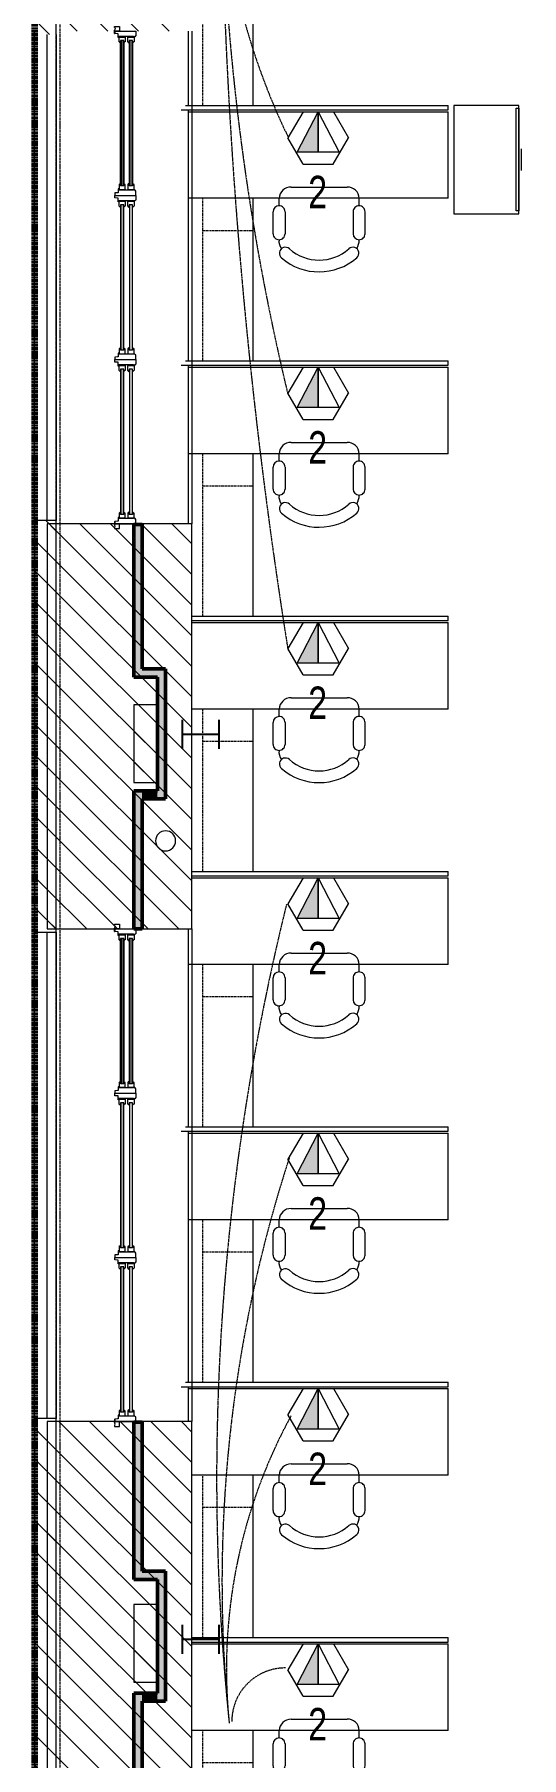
# Model space of a CAD drawing. Header units: inches. Extents: x -897 to 1409, y -1054 to 924.
# Drawn here: x -896.9 to -762.1, y -9 to 468.4 of the extents above; entities that cross this region are included whole.
import ezdxf

# ---------------------------------------------------------------- set-up
doc = ezdxf.new("R2010")
doc.units = ezdxf.units.IN
doc.header["$MEASUREMENT"] = 0
for name, pattern in [('Dash', [0.25, 0.125, -0.125]), ('Dash_2_', [0.25, 0.125, -0.125]), ('Double Dash 3_8_', [1, 0.375, -0.125, 0.125, -0.125, 0.125, -0.125]), ('Double Dash 3_8__2_', [1, 0.375, -0.125, 0.125, -0.125, 0.125, -0.125]), ('Hidden 1_8_', [0.1875, 0.125, -0.0625]), ('Overhead', [0.15625, 0.09375, -0.0625])]:
    doc.linetypes.add(name, pattern=pattern)
for name, color, linetype, lineweight in [('A-ANNO-NOTE', 131, 'Continuous', 9), ('A-DETL', 90, 'Continuous', 13), ('A-DETL-GENF', 92, 'Continuous', 13), ('A-DETL-HDLN', 90, 'Hidden 1_8_', 9), ('A-GENM', 13, 'Continuous', 9), ('A-GENM-HDLN', 13, 'Dash_2_', 9), ('A-WALL', 113, 'Continuous', 13), ('A-WALL-PATT', 111, 'Continuous', 13), ('C-PROP-LINE', 91, 'Double Dash 3_8_', 20), ('I-FURN', 30, 'Continuous', 9), ('I-WALL', 2, 'Continuous', 13), ('S-COLS-SYMB', 171, 'Continuous', 20)]:
    doc.layers.add(name, color=color, linetype=linetype, lineweight=lineweight)
doc.styles.add('Arial', font='arial.ttf', dxfattribs={"width": 0.75, "height": 9})
pattern_1 = [(135, (0, 0), (-4.24264, -4.24264), [])]

# ---------------------------------------------------------------- blocks, each defined once
blk = doc.blocks.new('W-Wide Flange-Column - W10X49-819827-7TH FLOOR TELECOM PLAN')
at = {"layer": 'S-COLS-SYMB', "color": 63, "lineweight": 25}
for p, q in [((-4.01, 5.05), (4.01, 5.05)), ((0, 5.05), (0, -5.05)), ((-4.01, -5.05), (4.01, -5.05))]:
    blk.add_line(p, q, dxfattribs=at)
blk = doc.blocks.new('5649_structural model_2019_rvt-1-7TH FLOOR TELECOM PLAN')
at = {"color": 123, "lineweight": 13, "rotation": 89.9999999999999}
for p in [(-850.85, 274.51), (-850.85, 23.76)]:
    blk.add_blockref('W-Wide Flange-Column - W10X49-819827-7TH FLOOR TELECOM PLAN', p, dxfattribs=at)
blk = doc.blocks.new('Window_Double-Hung-3-Wide-Sterling_Kolbe - 11Ft 4 1_2In W x 6Ft 8 7_16In  H _UDH4036-3_-4393387-7TH FLOOR TELECOM PLAN')
at = {"layer": 'A-DETL-GENF', "lineweight": 9}
h = blk.add_hatch(color=256, dxfattribs=at)
h.paths.add_polyline_path([(6.74, -4.71), (6.74, -4.59), (-33.26, -4.59), (-33.26, -4.71), (-9.52, -4.71)], flags=0)
h.paths.add_polyline_path([(6.74, -5.46), (6.74, -5.34), (-33.26, -5.34), (-33.26, -5.46), (-9.52, -5.46)], flags=0)
h.paths.add_polyline_path([(6.74, -7.16), (6.74, -7.04), (-33.26, -7.04), (-33.26, -7.16), (-9.52, -7.16)], flags=0)
h.paths.add_polyline_path([(6.74, -7.79), (-33.26, -7.79), (-33.26, -7.91), (6.74, -7.91)], flags=0)
h = blk.add_hatch(color=256, dxfattribs=at)
h.paths.add_polyline_path([(52.24, -4.71), (52.24, -4.59), (12.24, -4.59), (12.24, -4.71), (24.65, -4.71)], flags=0)
h.paths.add_polyline_path([(52.24, -5.34), (12.24, -5.34), (12.24, -5.46), (52.24, -5.46)], flags=0)
h.paths.add_polyline_path([(52.24, -7.16), (52.24, -7.04), (12.24, -7.04), (12.24, -7.16), (24.65, -7.16)], flags=0)
h.paths.add_polyline_path([(52.24, -7.79), (12.24, -7.79), (12.24, -7.91), (52.24, -7.91)], flags=0)
h = blk.add_hatch(color=256, dxfattribs=at)
h.paths.add_polyline_path([(97.74, -7.16), (97.74, -7.04), (57.74, -7.04), (57.74, -7.16), (58.81, -7.16)], flags=0)
h.paths.add_polyline_path([(97.74, -4.71), (97.74, -4.59), (57.74, -4.59), (57.74, -4.71), (58.81, -4.71)], flags=0)
h.paths.add_polyline_path([(97.74, -5.46), (97.74, -5.34), (57.74, -5.34), (57.74, -5.46), (58.81, -5.46)], flags=0)
h.paths.add_polyline_path([(97.74, -7.79), (57.74, -7.79), (57.74, -7.91), (97.74, -7.91)], flags=0)
at = {"layer": 'A-DETL-GENF', "color": 53, "lineweight": 9}
for p, q in [((-36.01, -9.53), (-36.01, -3.66)), ((-36.01, -3.66), (-34.71, -3.66)), ((-34.71, -3.66), (-34.71, -3.78)), ((-34.71, -3.78), (-34.46, -3.94)), ((-34.46, -4.3), (-34.53, -4.3)), ((-34.53, -4.3), (-34.53, -8.46)), ((-34.46, -3.94), (-34.46, -4.3)), ((-34.37, -5.9), (-34.37, -4.18)), ((-34.37, -4.18), (-33.01, -4.18)), ((-33.38, -4.59), (-33.38, -5.52)), ((-32.76, -4.59), (-33.38, -4.59)), ((-33.26, -4.71), (-33.26, -4.59)), ((-33.26, -4.59), (6.74, -4.59)), ((6.74, -4.59), (-33.26, -4.59)), ((-33.26, -4.59), (-33.26, -4.71)), ((6.74, -4.71), (-33.26, -4.71)), ((-33.26, -4.71), (6.74, -4.71)), ((-33.01, -4.18), (-33.01, -4.27)), ((-33.01, -4.27), (-32.76, -4.52)), ((-32.76, -4.52), (-32.76, -4.59)), ((6.49, -4.27), (6.24, -4.52)), ((6.24, -4.52), (6.24, -4.59)), ((6.24, -4.59), (6.87, -4.59)), ((7.85, -4.18), (6.49, -4.18)), ((6.49, -4.18), (6.49, -4.27)), ((6.74, -4.59), (6.74, -4.71)), ((6.74, -4.71), (6.74, -4.59)), ((6.87, -4.59), (6.87, -5.52)), ((7.85, -5.9), (7.85, -4.18)), ((8.19, -3.78), (7.94, -3.94)), ((7.94, -3.94), (7.94, -4.3)), ((7.94, -4.3), (8.01, -4.3)), ((8.01, -4.3), (8.01, -8.46)), ((9.49, -3.66), (8.19, -3.66)), ((8.19, -3.66), (8.19, -3.78)), ((9.49, -9.53), (9.49, -3.66)), ((9.49, -9.53), (9.49, -3.66)), ((9.49, -3.66), (10.79, -3.66)), ((10.79, -3.66), (10.79, -3.78)), ((10.79, -3.78), (11.04, -3.94)), ((11.04, -4.3), (10.97, -4.3)), ((10.97, -4.3), (10.97, -8.46)), ((11.04, -3.94), (11.04, -4.3)), ((11.13, -5.9), (11.13, -4.18)), ((11.13, -4.18), (12.49, -4.18)), ((12.12, -4.59), (12.12, -5.52)), ((12.74, -4.59), (12.12, -4.59)), ((12.24, -4.59), (12.24, -4.71)), ((52.24, -4.59), (12.24, -4.59)), ((52.24, -4.59), (12.24, -4.59)), ((12.24, -4.59), (12.24, -4.71)), ((12.24, -4.71), (52.24, -4.71)), ((12.24, -4.71), (52.24, -4.71)), ((12.49, -4.18), (12.49, -4.27)), ((12.49, -4.27), (12.74, -4.52)), ((12.74, -4.52), (12.74, -4.59)), ((51.99, -4.27), (51.74, -4.52)), ((51.74, -4.52), (51.74, -4.59)), ((51.74, -4.59), (52.37, -4.59)), ((53.35, -4.18), (51.99, -4.18)), ((51.99, -4.18), (51.99, -4.27)), ((52.24, -4.71), (52.24, -4.59)), ((52.24, -4.71), (52.24, -4.59)), ((52.37, -4.59), (52.37, -5.52)), ((53.35, -5.9), (53.35, -4.18)), ((53.69, -3.78), (53.44, -3.94)), ((53.44, -3.94), (53.44, -4.3)), ((53.44, -4.3), (53.51, -4.3)), ((53.51, -4.3), (53.51, -8.46)), ((54.99, -3.66), (53.69, -3.66)), ((53.69, -3.66), (53.69, -3.78)), ((54.99, -9.53), (54.99, -3.66)), ((54.99, -3.66), (56.29, -3.66)), ((54.99, -9.53), (54.99, -3.66)), ((56.29, -3.66), (56.29, -3.78)), ((56.29, -3.78), (56.54, -3.94)), ((56.54, -4.3), (56.47, -4.3)), ((56.47, -4.3), (56.47, -8.46)), ((56.54, -3.94), (56.54, -4.3)), ((56.63, -5.9), (56.63, -4.18)), ((56.63, -4.18), (57.99, -4.18)), ((57.62, -4.59), (57.62, -5.52)), ((58.24, -4.59), (57.62, -4.59)), ((57.74, -4.59), (57.74, -4.71)), ((97.74, -4.59), (57.74, -4.59)), ((97.74, -4.59), (57.74, -4.59)), ((57.74, -4.59), (57.74, -4.71)), ((57.74, -4.71), (97.74, -4.71)), ((57.74, -4.71), (97.74, -4.71)), ((57.99, -4.18), (57.99, -4.27)), ((57.99, -4.27), (58.24, -4.52)), ((58.24, -4.52), (58.24, -4.59)), ((97.49, -4.27), (97.24, -4.52)), ((97.24, -4.52), (97.24, -4.59)), ((97.24, -4.59), (97.87, -4.59)), ((98.85, -4.18), (97.49, -4.18)), ((97.49, -4.18), (97.49, -4.27)), ((97.74, -4.71), (97.74, -4.59)), ((97.74, -4.71), (97.74, -4.59)), ((97.87, -4.59), (97.87, -5.52)), ((98.85, -5.9), (98.85, -4.18)), ((99.19, -3.78), (98.94, -3.94)), ((98.94, -3.94), (98.94, -4.3)), ((98.94, -4.3), (99.01, -4.3)), ((99.01, -4.3), (99.01, -8.46)), ((100.49, -3.66), (99.19, -3.66)), ((99.19, -3.66), (99.19, -3.78)), ((100.49, -9.53), (100.49, -3.66)), ((-37.32, -9.6), (-37.32, -8.23)), ((-37.32, -8.23), (-36.01, -8.23)), ((-37, -9.54), (-36.67, -9.41)), ((-37, -9.6), (-37, -9.54)), ((-36.67, -9.41), (-36.25, -9.6)), ((-36.01, -8.23), (-36.01, -9.53)), ((-35.32, -9.53), (-36.01, -9.53)), ((-36.01, -9.53), (-35.32, -9.53)), ((-35.33, -9.6), (-35.32, -9.53)), ((-35.26, -8.78), (-35.32, -9.53)), ((-34.53, -8.54), (-35.26, -8.54)), ((-35.26, -8.54), (-35.26, -8.78)), ((-34.53, -8.46), (-34.21, -8.46)), ((-34.21, -8.54), (-34.53, -8.54)), ((-33.01, -5.9), (-34.37, -5.9)), ((-34.37, -8.34), (-34.37, -6.62)), ((-34.37, -6.62), (-33.01, -6.62)), ((-33.01, -8.34), (-34.37, -8.34)), ((-34.21, -8.46), (-34.21, -8.54)), ((-33.38, -5.52), (-32.76, -5.52)), ((-33.38, -7.03), (-33.38, -7.97)), ((-32.76, -7.03), (-33.38, -7.03)), ((-33.38, -7.97), (-32.76, -7.97)), ((-33.26, -5.46), (-33.26, -5.34)), ((-33.26, -5.34), (6.74, -5.34)), ((6.74, -5.34), (-33.26, -5.34)), ((-33.26, -5.34), (-33.26, -5.46)), ((6.74, -5.46), (-33.26, -5.46)), ((-33.26, -5.46), (6.74, -5.46)), ((-33.26, -7.16), (-33.26, -7.04)), ((-33.26, -7.04), (6.74, -7.04)), ((6.74, -7.04), (-33.26, -7.04)), ((-33.26, -7.04), (-33.26, -7.16)), ((6.74, -7.16), (-33.26, -7.16)), ((-33.26, -7.16), (6.74, -7.16)), ((-33.26, -7.91), (-33.26, -7.79)), ((-33.26, -7.79), (6.74, -7.79)), ((6.74, -7.79), (-33.26, -7.79)), ((-33.26, -7.79), (-33.26, -7.91)), ((6.74, -7.91), (-33.26, -7.91)), ((-33.26, -7.91), (6.74, -7.91)), ((-32.76, -5.59), (-33.01, -5.84)), ((-33.01, -5.84), (-32.76, -5.59)), ((-33.01, -5.84), (-33.01, -5.9)), ((-33.01, -5.9), (-33.01, -5.84)), ((-33.01, -6.62), (-33.01, -6.72)), ((-33.01, -6.72), (-32.76, -6.97)), ((-32.76, -8.03), (-33.01, -8.28)), ((-33.01, -8.28), (-32.76, -8.03)), ((-33.01, -8.28), (-33.01, -8.34)), ((-33.01, -8.34), (-33.01, -8.28)), ((-32.76, -5.52), (-32.76, -5.59)), ((-32.76, -5.59), (-32.76, -5.52)), ((-32.76, -6.97), (-32.76, -7.03)), ((-32.76, -7.97), (-32.76, -8.03)), ((-32.76, -8.03), (-32.76, -7.97)), ((6.87, -5.52), (6.24, -5.52)), ((6.24, -5.52), (6.24, -5.59)), ((6.24, -5.59), (6.24, -5.52)), ((6.24, -5.59), (6.49, -5.84)), ((6.49, -5.84), (6.24, -5.59)), ((6.49, -6.72), (6.24, -6.97)), ((6.24, -6.97), (6.24, -7.03)), ((6.24, -7.03), (6.87, -7.03)), ((6.87, -7.97), (6.24, -7.97)), ((6.24, -7.97), (6.24, -8.03)), ((6.24, -8.03), (6.24, -7.97)), ((6.24, -8.03), (6.49, -8.28)), ((6.49, -8.28), (6.24, -8.03)), ((6.49, -5.84), (6.49, -5.9)), ((6.49, -5.9), (6.49, -5.84)), ((6.49, -5.9), (7.85, -5.9)), ((7.85, -6.62), (6.49, -6.62)), ((6.49, -6.62), (6.49, -6.72)), ((6.49, -8.28), (6.49, -8.34)), ((6.49, -8.34), (6.49, -8.28)), ((6.49, -8.34), (7.85, -8.34)), ((6.74, -5.34), (6.74, -5.46)), ((6.74, -5.46), (6.74, -5.34)), ((6.74, -7.04), (6.74, -7.16)), ((6.74, -7.16), (6.74, -7.04)), ((6.74, -7.79), (6.74, -7.91)), ((6.74, -7.91), (6.74, -7.79)), ((6.87, -7.03), (6.87, -7.97)), ((8.01, -8.46), (7.69, -8.46)), ((7.69, -8.46), (7.69, -8.54)), ((7.69, -8.54), (8.01, -8.54)), ((7.85, -8.34), (7.85, -6.62)), ((8.01, -8.54), (8.74, -8.54)), ((8.74, -8.54), (8.74, -8.78)), ((8.74, -8.78), (8.81, -9.53)), ((8.81, -9.53), (9.49, -9.53)), ((10.18, -9.53), (9.49, -9.53)), ((10.24, -8.78), (10.18, -9.53)), ((10.97, -8.54), (10.24, -8.54)), ((10.24, -8.54), (10.24, -8.78)), ((10.97, -8.46), (11.29, -8.46)), ((11.29, -8.54), (10.97, -8.54)), ((12.49, -5.9), (11.13, -5.9)), ((11.13, -8.34), (11.13, -6.62)), ((11.13, -6.62), (12.49, -6.62)), ((12.49, -8.34), (11.13, -8.34)), ((11.29, -8.46), (11.29, -8.54)), ((12.12, -5.52), (12.74, -5.52)), ((12.12, -7.03), (12.12, -7.97)), ((12.74, -7.03), (12.12, -7.03)), ((12.12, -7.97), (12.74, -7.97)), ((12.24, -5.34), (12.24, -5.46)), ((52.24, -5.34), (12.24, -5.34)), ((52.24, -5.34), (12.24, -5.34)), ((12.24, -5.34), (12.24, -5.46)), ((12.24, -5.46), (52.24, -5.46)), ((12.24, -5.46), (52.24, -5.46)), ((12.24, -7.04), (12.24, -7.16)), ((52.24, -7.04), (12.24, -7.04)), ((52.24, -7.04), (12.24, -7.04)), ((12.24, -7.04), (12.24, -7.16)), ((12.24, -7.16), (52.24, -7.16)), ((12.24, -7.16), (52.24, -7.16)), ((12.24, -7.79), (12.24, -7.91)), ((52.24, -7.79), (12.24, -7.79)), ((52.24, -7.79), (12.24, -7.79)), ((12.24, -7.79), (12.24, -7.91)), ((12.24, -7.91), (52.24, -7.91)), ((12.24, -7.91), (52.24, -7.91)), ((12.74, -5.59), (12.49, -5.84)), ((12.49, -5.84), (12.74, -5.59)), ((12.49, -5.84), (12.49, -5.9)), ((12.49, -5.9), (12.49, -5.84)), ((12.49, -6.62), (12.49, -6.72)), ((12.49, -6.72), (12.74, -6.97)), ((12.74, -8.03), (12.49, -8.28)), ((12.49, -8.28), (12.74, -8.03)), ((12.49, -8.28), (12.49, -8.34)), ((12.49, -8.34), (12.49, -8.28)), ((12.74, -5.52), (12.74, -5.59)), ((12.74, -5.59), (12.74, -5.52)), ((12.74, -6.97), (12.74, -7.03)), ((12.74, -7.97), (12.74, -8.03)), ((12.74, -8.03), (12.74, -7.97)), ((52.37, -5.52), (51.74, -5.52)), ((51.74, -5.52), (51.74, -5.59)), ((51.74, -5.59), (51.74, -5.52)), ((51.74, -5.59), (51.99, -5.84)), ((51.99, -5.84), (51.74, -5.59)), ((51.99, -6.72), (51.74, -6.97)), ((51.74, -6.97), (51.74, -7.03)), ((51.74, -7.03), (52.37, -7.03)), ((52.37, -7.97), (51.74, -7.97)), ((51.74, -7.97), (51.74, -8.03)), ((51.74, -8.03), (51.74, -7.97)), ((51.74, -8.03), (51.99, -8.28)), ((51.99, -8.28), (51.74, -8.03)), ((51.99, -5.84), (51.99, -5.9)), ((51.99, -5.9), (51.99, -5.84)), ((51.99, -5.9), (53.35, -5.9)), ((53.35, -6.62), (51.99, -6.62)), ((51.99, -6.62), (51.99, -6.72)), ((51.99, -8.28), (51.99, -8.34)), ((51.99, -8.34), (51.99, -8.28)), ((51.99, -8.34), (53.35, -8.34)), ((52.24, -5.46), (52.24, -5.34)), ((52.24, -5.46), (52.24, -5.34)), ((52.24, -7.16), (52.24, -7.04)), ((52.24, -7.16), (52.24, -7.04)), ((52.24, -7.91), (52.24, -7.79)), ((52.24, -7.91), (52.24, -7.79)), ((52.37, -7.03), (52.37, -7.97)), ((53.51, -8.46), (53.19, -8.46)), ((53.19, -8.46), (53.19, -8.54)), ((53.19, -8.54), (53.51, -8.54)), ((53.35, -8.34), (53.35, -6.62)), ((53.51, -8.54), (54.24, -8.54)), ((54.24, -8.54), (54.24, -8.78)), ((54.24, -8.78), (54.31, -9.53)), ((54.31, -9.53), (54.99, -9.53)), ((55.68, -9.53), (54.99, -9.53)), ((55.74, -8.78), (55.68, -9.53)), ((56.47, -8.54), (55.74, -8.54)), ((55.74, -8.54), (55.74, -8.78)), ((56.47, -8.46), (56.79, -8.46)), ((56.79, -8.54), (56.47, -8.54)), ((57.99, -5.9), (56.63, -5.9)), ((56.63, -8.34), (56.63, -6.62)), ((56.63, -6.62), (57.99, -6.62)), ((57.99, -8.34), (56.63, -8.34)), ((56.79, -8.46), (56.79, -8.54)), ((57.62, -5.52), (58.24, -5.52)), ((57.62, -7.03), (57.62, -7.97)), ((58.24, -7.03), (57.62, -7.03)), ((57.62, -7.97), (58.24, -7.97)), ((57.74, -5.34), (57.74, -5.46)), ((97.74, -5.34), (57.74, -5.34)), ((97.74, -5.34), (57.74, -5.34)), ((57.74, -5.34), (57.74, -5.46)), ((57.74, -5.46), (97.74, -5.46)), ((57.74, -5.46), (97.74, -5.46)), ((57.74, -7.04), (57.74, -7.16)), ((97.74, -7.04), (57.74, -7.04)), ((97.74, -7.04), (57.74, -7.04)), ((57.74, -7.04), (57.74, -7.16)), ((57.74, -7.16), (97.74, -7.16)), ((57.74, -7.16), (97.74, -7.16)), ((57.74, -7.79), (57.74, -7.91)), ((97.74, -7.79), (57.74, -7.79)), ((97.74, -7.79), (57.74, -7.79)), ((57.74, -7.79), (57.74, -7.91)), ((57.74, -7.91), (97.74, -7.91)), ((57.74, -7.91), (97.74, -7.91)), ((58.24, -5.59), (57.99, -5.84)), ((57.99, -5.84), (58.24, -5.59)), ((57.99, -5.84), (57.99, -5.9)), ((57.99, -5.9), (57.99, -5.84)), ((57.99, -6.62), (57.99, -6.72)), ((57.99, -6.72), (58.24, -6.97)), ((58.24, -8.03), (57.99, -8.28)), ((57.99, -8.28), (58.24, -8.03)), ((57.99, -8.28), (57.99, -8.34)), ((57.99, -8.34), (57.99, -8.28)), ((58.24, -5.52), (58.24, -5.59)), ((58.24, -5.59), (58.24, -5.52)), ((58.24, -6.97), (58.24, -7.03)), ((58.24, -7.97), (58.24, -8.03)), ((58.24, -8.03), (58.24, -7.97)), ((97.87, -5.52), (97.24, -5.52)), ((97.24, -5.52), (97.24, -5.59)), ((97.24, -5.59), (97.24, -5.52)), ((97.24, -5.59), (97.49, -5.84)), ((97.49, -5.84), (97.24, -5.59)), ((97.49, -6.72), (97.24, -6.97)), ((97.24, -6.97), (97.24, -7.03)), ((97.24, -7.03), (97.87, -7.03)), ((97.87, -7.97), (97.24, -7.97)), ((97.24, -7.97), (97.24, -8.03)), ((97.24, -8.03), (97.24, -7.97)), ((97.24, -8.03), (97.49, -8.28)), ((97.49, -8.28), (97.24, -8.03)), ((97.49, -5.84), (97.49, -5.9)), ((97.49, -5.9), (97.49, -5.84)), ((97.49, -5.9), (98.85, -5.9)), ((98.85, -6.62), (97.49, -6.62)), ((97.49, -6.62), (97.49, -6.72)), ((97.49, -8.28), (97.49, -8.34)), ((97.49, -8.34), (97.49, -8.28)), ((97.49, -8.34), (98.85, -8.34)), ((97.74, -5.46), (97.74, -5.34)), ((97.74, -5.46), (97.74, -5.34)), ((97.74, -7.16), (97.74, -7.04)), ((97.74, -7.16), (97.74, -7.04)), ((97.74, -7.91), (97.74, -7.79)), ((97.74, -7.91), (97.74, -7.79)), ((97.87, -7.03), (97.87, -7.97)), ((99.01, -8.46), (98.69, -8.46)), ((98.69, -8.46), (98.69, -8.54)), ((98.69, -8.54), (99.01, -8.54)), ((98.85, -8.34), (98.85, -6.62)), ((99.01, -8.54), (99.74, -8.54)), ((99.74, -8.54), (99.74, -8.78)), ((99.74, -8.78), (99.81, -9.53)), ((99.81, -9.53), (100.49, -9.53)), ((99.82, -9.6), (99.81, -9.53)), ((100.49, -9.53), (99.81, -9.53)), ((100.49, -8.23), (100.49, -9.53)), ((101.8, -8.23), (100.49, -8.23)), ((101.16, -9.41), (100.74, -9.6)), ((101.49, -9.54), (101.16, -9.41)), ((101.49, -9.6), (101.49, -9.54)), ((101.8, -9.6), (101.8, -8.23)), ((-37, -9.6), (-37.32, -9.6)), ((-35.33, -9.6), (-36.25, -9.6)), ((99.82, -9.6), (100.74, -9.6)), ((101.49, -9.6), (101.8, -9.6))]:
    blk.add_line(p, q, dxfattribs=at)
blk = doc.blocks.new('Opening-Elliptical Arch - Exterior Window Arch-3211843-7TH FLOOR TELECOM PLAN')
at = {"layer": 'A-GENM', "linetype": 'Overhead'}
for p, q in [((-68.82, 3), (68.18, 3)), ((-68.82, -3), (68.18, -3))]:
    blk.add_line(p, q, dxfattribs=at)
blk = doc.blocks.new('Pier D3 - Pier D3-4358038-7TH FLOOR TELECOM PLAN')
at = {"layer": 'A-WALL-PATT', "lineweight": 9}
h = blk.add_hatch(dxfattribs=at)
h.set_pattern_fill('FP_1', color=53, style=0, pattern_type=2)
h.set_pattern_definition(pattern_1)
h.paths.add_polyline_path([(-862.85, 261.13), (-862.85, 282.63), (-869.35, 282.63), (-869.35, 261.13)], flags=0)
h = blk.add_hatch(dxfattribs=at)
h.set_pattern_fill('FP_1', color=53, style=0, pattern_type=2)
h.set_pattern_definition(pattern_1)
h.paths.add_polyline_path([(-862.85, 11.88), (-862.85, 33.38), (-869.35, 33.38), (-869.35, 11.88)], flags=0)
at = {"layer": 'A-WALL', "color": 133, "lineweight": 20}
for p, q in [((-862.85, 282.63), (-869.35, 282.63)), ((-869.35, 282.63), (-869.35, 261.13)), ((-862.85, 261.13), (-862.85, 282.63)), ((-869.35, 261.13), (-862.85, 261.13)), ((-862.85, 33.38), (-869.35, 33.38)), ((-869.35, 33.38), (-869.35, 11.88)), ((-862.85, 11.88), (-862.85, 33.38)), ((-869.35, 11.88), (-862.85, 11.88))]:
    blk.add_line(p, q, dxfattribs=at)
blk = doc.blocks.new('Pipe-Column - Steam - insulated-4697277-7TH FLOOR TELECOM PLAN')
at = {"layer": 'S-COLS-SYMB', "color": 133}
for start, end in [(360, 180), (180, 360)]:
    blk.add_arc((0, 0), 2.78, start, end, dxfattribs=at)
blk = doc.blocks.new('AE Tech Design Workstation - AE Tech Design Workstation-V57-7TH FLOOR TELECOM PLAN')
at = {"layer": 'A-GENM', "color": 53}
for p, q in [((36.53, 69), (18.53, 69)), ((18.53, 69), (18.53, 24)), ((36.53, 48.44), (36.53, 69)), ((-12.43, 33.81), (-12.43, 27.75)), ((-9.11, 27.74), (-9.11, 33.81)), ((9.7, 27.74), (9.7, 33.8)), ((13.02, 33.81), (13.02, 27.74)), ((-35.47, 24), (35.53, 24)), ((-35.47, 24), (-35.47, 0)), ((-10.77, 26.08), (-10.77, 24)), ((11.36, 26.08), (11.36, 24)), ((8.04, 20.87), (-7.45, 20.87)), ((35.53, 0), (-35.47, 0)), ((35.53, -0.5), (-35.47, -0.5)), ((-35.47, -0.5), (-35.47, -1.75)), ((35.53, -1.75), (-35.47, -1.75))]:
    blk.add_line(p, q, dxfattribs=at)
for centre, radius, start, end in [((0.29, 28.49), 15.89, 49.1437, 131.054), ((-9.05, 39.22), 1.67, 131.054, 312.5429), ((0.29, 28.8), 12.33, 48.2016, 131.7984), ((9.62, 39.24), 1.67, 228.2016, 50.0859), ((-10.77, 33.81), 1.66, 89.999, 180), ((-6.84, 35.76), 3.94, 146.9517, 184.2406), ((-10.77, 33.81), 1.66, 0.0055, 89.999), ((11.36, 33.81), 1.66, 90.0156, 180.2214), ((8.13, 35.94), 3.26, 351.6396, 38.2491), ((11.36, 33.81), 1.66, 0, 90.0156), ((-10.77, 27.74), 1.66, 179.8001, 270.0001), ((-10.77, 27.74), 1.66, 269.965, 360), ((-7.64, 24), 3.13, 180, 273.4675), ((8.04, 24.2), 3.33, 270, 356.6083), ((11.36, 27.74), 1.66, 180, 270.0521), ((11.36, 27.74), 1.66, 270.0521, 359.9993)]:
    blk.add_arc(centre, radius, start, end, dxfattribs=at)
at = {"layer": 'A-GENM-HDLN', "color": 53, "linetype": 'Dash'}
for p, q in [((18.53, 69), (18.53, 33)), ((32.53, 24), (32.53, 69)), ((18.53, 33), (32.53, 33))]:
    blk.add_line(p, q, dxfattribs=at)
blk = doc.blocks.new('AE Tech Design Workstation - AE Tech Design Workstation-V58-7TH FLOOR TELECOM PLAN')
at = {"layer": 'A-GENM', "color": 53}
for p, q in [((36.53, 69), (18.53, 69)), ((18.53, 69), (18.53, 24)), ((36.53, -0.5), (36.53, 69)), ((-12.43, 33.81), (-12.43, 27.75)), ((-9.11, 27.74), (-9.11, 33.81)), ((9.7, 27.74), (9.7, 33.8)), ((13.02, 33.81), (13.02, 27.74)), ((-35.47, 24), (36.53, 24)), ((-35.47, 24), (-35.47, 0)), ((-10.77, 26.08), (-10.77, 24)), ((11.36, 26.08), (11.36, 24)), ((8.04, 20.87), (-7.45, 20.87)), ((36.53, 0), (-35.47, 0)), ((38.41, -0.5), (-35.47, -0.5)), ((-35.47, -0.5), (-35.47, -1.75)), ((37.28, -1.75), (-35.47, -1.75))]:
    blk.add_line(p, q, dxfattribs=at)
for centre, radius, start, end in [((0.29, 28.49), 15.89, 49.1437, 131.054), ((-9.05, 39.22), 1.67, 131.054, 312.5429), ((0.29, 28.8), 12.33, 48.2016, 131.7984), ((9.62, 39.24), 1.67, 228.2016, 50.0859), ((-10.77, 33.81), 1.66, 89.999, 180), ((-6.84, 35.76), 3.94, 146.9517, 184.2406), ((-10.77, 33.81), 1.66, 0.0055, 89.999), ((11.36, 33.81), 1.66, 90.0156, 180.2214), ((8.13, 35.94), 3.26, 351.6396, 38.2491), ((11.36, 33.81), 1.66, 0, 90.0156), ((-10.77, 27.74), 1.66, 179.8001, 270.0001), ((-10.77, 27.74), 1.66, 269.965, 360), ((-7.64, 24), 3.13, 180, 273.4675), ((8.04, 24.2), 3.33, 270, 356.6083), ((11.36, 27.74), 1.66, 180, 270.0521), ((11.36, 27.74), 1.66, 270.0521, 359.9993)]:
    blk.add_arc(centre, radius, start, end, dxfattribs=at)
at = {"layer": 'A-GENM-HDLN', "color": 53, "linetype": 'Dash'}
for p, q in [((18.53, 69), (18.53, 33)), ((32.53, 24), (32.53, 69)), ((18.53, 33), (32.53, 33))]:
    blk.add_line(p, q, dxfattribs=at)
blk = doc.blocks.new('AE Tech Design Workstation - AE Tech Design Workstation-V59-7TH FLOOR TELECOM PLAN')
at = {"layer": 'A-GENM', "color": 53}
for p, q in [((35.53, 69), (18.53, 69)), ((18.53, 69), (18.53, 24)), ((36.53, -0.5), (36.53, 43.44)), ((-12.43, 33.81), (-12.43, 27.75)), ((-9.11, 27.74), (-9.11, 33.81)), ((9.7, 27.74), (9.7, 33.8)), ((13.02, 33.81), (13.02, 27.74)), ((-35.47, 24), (36.53, 24)), ((-35.47, 24), (-35.47, 0)), ((-10.77, 26.08), (-10.77, 24)), ((11.36, 26.08), (11.36, 24)), ((8.04, 20.87), (-7.45, 20.87)), ((36.53, 0), (-35.47, 0)), ((38.41, -0.5), (-35.47, -0.5)), ((-35.47, -0.5), (-35.47, -1.75)), ((37.28, -1.75), (-35.47, -1.75))]:
    blk.add_line(p, q, dxfattribs=at)
for centre, radius, start, end in [((0.29, 28.49), 15.89, 49.1437, 131.054), ((-9.05, 39.22), 1.67, 131.054, 312.5429), ((0.29, 28.8), 12.33, 48.2016, 131.7984), ((9.62, 39.24), 1.67, 228.2016, 50.0859), ((-10.77, 33.81), 1.66, 89.999, 180), ((-6.84, 35.76), 3.94, 146.9517, 184.2406), ((-10.77, 33.81), 1.66, 0.0055, 89.999), ((11.36, 33.81), 1.66, 90.0156, 180.2214), ((8.13, 35.94), 3.26, 351.6396, 38.2491), ((11.36, 33.81), 1.66, 0, 90.0156), ((-10.77, 27.74), 1.66, 179.8001, 270.0001), ((-10.77, 27.74), 1.66, 269.965, 360), ((-7.64, 24), 3.13, 180, 273.4675), ((8.04, 24.2), 3.33, 270, 356.6083), ((11.36, 27.74), 1.66, 180, 270.0521), ((11.36, 27.74), 1.66, 270.0521, 359.9993)]:
    blk.add_arc(centre, radius, start, end, dxfattribs=at)
at = {"layer": 'A-GENM-HDLN', "color": 53, "linetype": 'Dash'}
for p, q in [((18.53, 69), (18.53, 33)), ((32.53, 24), (32.53, 69)), ((18.53, 33), (32.53, 33))]:
    blk.add_line(p, q, dxfattribs=at)
blk = doc.blocks.new('AE Tech Design Workstation - AE Tech Design Workstation-V60-7TH FLOOR TELECOM PLAN')
at = {"layer": 'A-GENM', "color": 53}
for p, q in [((35.53, 69), (18.53, 69)), ((18.53, 69), (18.53, 24)), ((-12.43, 33.81), (-12.43, 27.75)), ((-9.11, 27.74), (-9.11, 33.81)), ((9.7, 27.74), (9.7, 33.8)), ((13.02, 33.81), (13.02, 27.74)), ((-35.47, 24), (35.53, 24)), ((-35.47, 24), (-35.47, 0)), ((-10.77, 26.08), (-10.77, 24)), ((11.36, 26.08), (11.36, 24)), ((8.04, 20.87), (-7.45, 20.87)), ((36.53, -0.5), (36.53, 9.19)), ((36.53, 0), (-35.47, 0)), ((38.41, -0.5), (-35.47, -0.5)), ((-35.47, -0.5), (-35.47, -1.75)), ((37.28, -1.75), (-35.47, -1.75))]:
    blk.add_line(p, q, dxfattribs=at)
for centre, radius, start, end in [((0.29, 28.49), 15.89, 49.1437, 131.054), ((-9.05, 39.22), 1.67, 131.054, 312.5429), ((0.29, 28.8), 12.33, 48.2016, 131.7984), ((9.62, 39.24), 1.67, 228.2016, 50.0859), ((-10.77, 33.81), 1.66, 89.999, 180), ((-6.84, 35.76), 3.94, 146.9517, 184.2406), ((-10.77, 33.81), 1.66, 0.0055, 89.999), ((11.36, 33.81), 1.66, 90.0156, 180.2214), ((8.13, 35.94), 3.26, 351.6396, 38.2491), ((11.36, 33.81), 1.66, 0, 90.0156), ((-10.77, 27.74), 1.66, 179.8001, 270.0001), ((-10.77, 27.74), 1.66, 269.965, 360), ((-7.64, 24), 3.13, 180, 273.4675), ((8.04, 24.2), 3.33, 270, 356.6083), ((11.36, 27.74), 1.66, 180, 270.0521), ((11.36, 27.74), 1.66, 270.0521, 359.9993)]:
    blk.add_arc(centre, radius, start, end, dxfattribs=at)
at = {"layer": 'A-GENM-HDLN', "color": 53, "linetype": 'Dash'}
for p, q in [((18.53, 69), (18.53, 33)), ((32.53, 24), (32.53, 69)), ((18.53, 33), (32.53, 33))]:
    blk.add_line(p, q, dxfattribs=at)
blk = doc.blocks.new('AE Tech Design Workstation - AE Tech Design Workstation-V61-7TH FLOOR TELECOM PLAN')
at = {"layer": 'A-GENM', "color": 53}
for p, q in [((36.53, 69), (18.53, 69)), ((18.53, 69), (18.53, 24)), ((36.53, 50.69), (36.53, 69)), ((-12.43, 33.81), (-12.43, 27.75)), ((-9.11, 27.74), (-9.11, 33.81)), ((9.7, 27.74), (9.7, 33.8)), ((13.02, 33.81), (13.02, 27.74)), ((-35.47, 24), (35.53, 24)), ((-35.47, 24), (-35.47, 0)), ((-10.77, 26.08), (-10.77, 24)), ((11.36, 26.08), (11.36, 24)), ((8.04, 20.87), (-7.45, 20.87)), ((35.53, 0), (-35.47, 0)), ((35.53, -0.5), (-35.47, -0.5)), ((-35.47, -0.5), (-35.47, -1.75)), ((35.53, -1.75), (-35.47, -1.75))]:
    blk.add_line(p, q, dxfattribs=at)
for centre, radius, start, end in [((0.29, 28.49), 15.89, 49.1437, 131.054), ((-9.05, 39.22), 1.67, 131.054, 312.5429), ((0.29, 28.8), 12.33, 48.2016, 131.7984), ((9.62, 39.24), 1.67, 228.2016, 50.0859), ((-10.77, 33.81), 1.66, 89.999, 180), ((-6.84, 35.76), 3.94, 146.9517, 184.2406), ((-10.77, 33.81), 1.66, 0.0055, 89.999), ((11.36, 33.81), 1.66, 90.0156, 180.2214), ((8.13, 35.94), 3.26, 351.6396, 38.2491), ((11.36, 33.81), 1.66, 0, 90.0156), ((-10.77, 27.74), 1.66, 179.8001, 270.0001), ((-10.77, 27.74), 1.66, 269.965, 360), ((-7.64, 24), 3.13, 180, 273.4675), ((8.04, 24.2), 3.33, 270, 356.6083), ((11.36, 27.74), 1.66, 180, 270.0521), ((11.36, 27.74), 1.66, 270.0521, 359.9993)]:
    blk.add_arc(centre, radius, start, end, dxfattribs=at)
at = {"layer": 'A-GENM-HDLN', "color": 53, "linetype": 'Dash'}
for p, q in [((18.53, 69), (18.53, 33)), ((32.53, 24), (32.53, 69)), ((18.53, 33), (32.53, 33))]:
    blk.add_line(p, q, dxfattribs=at)
blk = doc.blocks.new('Cabinet File - Lateral 4 Drawer - 30_ x 18_ x 48_-2582803-7TH FLOOR TELECOM PLAN')
at = {"layer": 'I-FURN', "color": 53}
for p, q in [((-22.09, -27.78), (-22.09, -45.78)), ((7.91, -27.78), (-22.09, -27.78)), ((7.91, -45.78), (7.91, -27.78)), ((-22.09, -45.78), (7.91, -45.78)), ((-21.34, -45.03), (7.16, -45.03)), ((-21.34, -45.78), (-21.34, -45.03)), ((7.16, -45.78), (-21.34, -45.78)), ((-10.09, -46.53), (-4.09, -46.53)), ((7.16, -45.03), (7.16, -45.78))]:
    blk.add_line(p, q, dxfattribs=at)
blk = doc.blocks.new('AE Tech Design Workstation - AE Tech Design Workstation-V63-7TH FLOOR TELECOM PLAN')
at = {"layer": 'A-GENM', "color": 53}
for p, q in [((35.53, 69), (18.53, 69)), ((18.53, 69), (18.53, 24)), ((-12.43, 33.81), (-12.43, 27.75)), ((-9.11, 27.74), (-9.11, 33.81)), ((9.7, 27.74), (9.7, 33.8)), ((13.02, 33.81), (13.02, 27.74)), ((-35.47, 24), (35.53, 24)), ((-35.47, 24), (-35.47, 0)), ((-10.77, 26.08), (-10.77, 24)), ((11.36, 26.08), (11.36, 24)), ((8.04, 20.87), (-7.45, 20.87)), ((35.53, 0), (-35.47, 0)), ((35.53, -0.5), (-35.47, -0.5)), ((-35.47, -0.5), (-35.47, -1.75)), ((35.53, -1.75), (-35.47, -1.75))]:
    blk.add_line(p, q, dxfattribs=at)
for centre, radius, start, end in [((0.29, 28.49), 15.89, 49.1437, 131.054), ((-9.05, 39.22), 1.67, 131.054, 312.5429), ((0.29, 28.8), 12.33, 48.2016, 131.7984), ((9.62, 39.24), 1.67, 228.2016, 50.0859), ((-10.77, 33.81), 1.66, 89.999, 180), ((-6.84, 35.76), 3.94, 146.9517, 184.2406), ((-10.77, 33.81), 1.66, 0.0055, 89.999), ((11.36, 33.81), 1.66, 90.0156, 180.2214), ((8.13, 35.94), 3.26, 351.6396, 38.2491), ((11.36, 33.81), 1.66, 0, 90.0156), ((-10.77, 27.74), 1.66, 179.8001, 270.0001), ((-10.77, 27.74), 1.66, 269.965, 360), ((-7.64, 24), 3.13, 180, 273.4675), ((8.04, 24.2), 3.33, 270, 356.6083), ((11.36, 27.74), 1.66, 180, 270.0521), ((11.36, 27.74), 1.66, 270.0521, 359.9993)]:
    blk.add_arc(centre, radius, start, end, dxfattribs=at)
at = {"layer": 'A-GENM-HDLN', "color": 53, "linetype": 'Dash'}
for p, q in [((18.53, 69), (18.53, 33)), ((32.53, 24), (32.53, 69)), ((18.53, 33), (32.53, 33))]:
    blk.add_line(p, q, dxfattribs=at)
blk = doc.blocks.new('AE Tech Design Workstation - AE Tech Design Workstation-V64-7TH FLOOR TELECOM PLAN')
at = {"layer": 'A-GENM', "color": 53}
for p, q in [((36.53, 69), (18.53, 69)), ((18.53, 69), (18.53, 24)), ((36.53, 14.19), (36.53, 69)), ((-12.43, 33.81), (-12.43, 27.75)), ((-9.11, 27.74), (-9.11, 33.81)), ((9.7, 27.74), (9.7, 33.8)), ((13.02, 33.81), (13.02, 27.74)), ((-35.47, 24), (36.53, 24)), ((-35.47, 24), (-35.47, 0)), ((-10.77, 26.08), (-10.77, 24)), ((11.36, 26.08), (11.36, 24)), ((8.04, 20.87), (-7.45, 20.87)), ((35.53, 0), (-35.47, 0)), ((35.53, -0.5), (-35.47, -0.5)), ((-35.47, -0.5), (-35.47, -1.75)), ((35.53, -1.75), (-35.47, -1.75))]:
    blk.add_line(p, q, dxfattribs=at)
for centre, radius, start, end in [((0.29, 28.49), 15.89, 49.1437, 131.054), ((-9.05, 39.22), 1.67, 131.054, 312.5429), ((0.29, 28.8), 12.33, 48.2016, 131.7984), ((9.62, 39.24), 1.67, 228.2016, 50.0859), ((-10.77, 33.81), 1.66, 89.999, 180), ((-6.84, 35.76), 3.94, 146.9517, 184.2406), ((-10.77, 33.81), 1.66, 0.0055, 89.999), ((11.36, 33.81), 1.66, 90.0156, 180.2214), ((8.13, 35.94), 3.26, 351.6396, 38.2491), ((11.36, 33.81), 1.66, 0, 90.0156), ((-10.77, 27.74), 1.66, 179.8001, 270.0001), ((-10.77, 27.74), 1.66, 269.965, 360), ((-7.64, 24), 3.13, 180, 273.4675), ((8.04, 24.2), 3.33, 270, 356.6083), ((11.36, 27.74), 1.66, 180, 270.0521), ((11.36, 27.74), 1.66, 270.0521, 359.9993)]:
    blk.add_arc(centre, radius, start, end, dxfattribs=at)
at = {"layer": 'A-GENM-HDLN', "color": 53, "linetype": 'Dash'}
for p, q in [((18.53, 69), (18.53, 33)), ((32.53, 24), (32.53, 69)), ((18.53, 33), (32.53, 33))]:
    blk.add_line(p, q, dxfattribs=at)
blk = doc.blocks.new('Family - ___-850868-7TH FLOOR TELECOM PLAN')
at = {"layer": 'C-PROP-LINE', "color": 133, "linetype": 'Double Dash 3_8__2_'}
blk.add_line((-889.89, 840.01), (-889.89, -554.08), dxfattribs=at)

msp = doc.modelspace()

# ---------------------------------------------------------------- hatches: boundary and pattern name
at = {"layer": 'A-ANNO-NOTE'}
for points in [[(-824.16, 435.76), (-818.35, 447.01), (-818.35, 435.76)], [(-824.16, 365.01), (-818.35, 376.26), (-818.35, 365.01)], [(-824.16, 294.26), (-818.35, 305.51), (-818.35, 294.26)], [(-824.16, 223.51), (-818.35, 234.76), (-818.35, 223.51)], [(-824.16, 152.76), (-818.35, 164.01), (-818.35, 152.76)], [(-824.16, 82.01), (-818.35, 93.26), (-818.35, 82.01)], [(-824.16, 11.26), (-818.35, 22.51), (-818.35, 11.26)]]:
    msp.add_hatch(color=256, dxfattribs=at).paths.add_polyline_path(points, flags=0)
at = {"layer": 'A-WALL-PATT', "lineweight": 9}
h = msp.add_hatch(dxfattribs=at)
h.set_pattern_fill('FP_1', color=53, style=0, pattern_type=2)
h.set_pattern_definition(pattern_1)
h.paths.add_polyline_path([(-890.85, -546.62), (-890.85, -412.52), (-896.85, -412.52), (-896.85, -546.62)], flags=0)
h.paths.add_polyline_path([(-890.85, -277.84), (-890.85, -163.77), (-896.85, -163.77), (-896.85, -277.84)], flags=0)
h.paths.add_polyline_path([(-896.85, -29.09), (-890.85, -29.09), (-890.85, 84.98), (-896.85, 84.98), (-896.85, 76.55)], flags=0)
h.paths.add_polyline_path([(-890.85, 219.66), (-890.85, 333.73), (-896.85, 333.73), (-896.85, 219.66)], flags=0)
h.paths.add_polyline_path([(-890.85, 468.41), (-890.85, 582.48), (-896.85, 582.48), (-896.85, 468.41)], flags=0)
h.paths.add_polyline_path([(-890.85, 717.16), (-890.85, 837.38), (-896.85, 837.38), (-896.85, 717.16)], flags=0)
h = msp.add_hatch(dxfattribs=at)
h.set_pattern_fill('FP_1', color=53, style=0, pattern_type=2)
h.set_pattern_definition(pattern_1)
h.paths.add_polyline_path([(-893.35, -553.12), (-853.35, -553.12), (-853.35, -413.43), (-893.35, -413.43)], flags=0)
h.paths.add_polyline_path([(-854.45, -276.93), (-853.35, -276.93), (-853.35, -164.68), (-893.35, -164.68), (-893.35, -276.93)], flags=0)
h.paths.add_polyline_path([(-854.45, -28.18), (-853.35, -28.18), (-853.35, 84.07), (-893.35, 84.07), (-893.35, -28.18)], flags=0)
h.paths.add_polyline_path([(-853.35, 220.57), (-853.35, 332.82), (-893.35, 332.82), (-893.35, 220.57), (-854.45, 220.57)], flags=0)
h.paths.add_polyline_path([(-853.35, 469.32), (-853.35, 581.57), (-893.35, 581.57), (-893.35, 469.32), (-854.45, 469.32)], flags=0)
h.paths.add_polyline_path([(-854.45, 718.07), (-853.35, 718.07), (-853.35, 797.38), (-893.35, 797.38), (-893.35, 718.07)], flags=0)
at = {"layer": 'A-WALL-PATT'}
for points in [[(-867.1, 290.38), (-867.1, 332.63), (-869.35, 332.63), (-869.35, 290.38)], [(-862.85, 290.38), (-860.6, 290.38), (-860.6, 292.63), (-867.1, 292.63), (-867.1, 290.38)], [(-860.6, 256.63), (-860.6, 290.38), (-862.85, 290.38), (-862.85, 256.63)], [(-867.1, 220.57), (-867.1, 258.88), (-869.35, 258.88), (-869.35, 220.57)], [(-862.85, 256.63), (-862.85, 258.88), (-867.1, 258.88), (-867.1, 256.63)], [(-867.1, 40.38), (-867.1, 83.88), (-869.35, 83.88), (-869.35, 40.38)], [(-862.85, 40.38), (-860.6, 40.38), (-860.6, 42.63), (-867.1, 42.63), (-867.1, 40.38)], [(-860.6, 6.63), (-860.6, 40.38), (-862.85, 40.38), (-862.85, 6.63)], [(-867.1, -28.18), (-867.1, 8.88), (-869.35, 8.88), (-869.35, -28.18)], [(-862.85, 6.63), (-862.85, 8.88), (-867.1, 8.88), (-867.1, 6.63)]]:
    msp.add_hatch(color=253, dxfattribs=at).paths.add_polyline_path(points, flags=0)

# ---------------------------------------------------------------- linework, layer by layer
at = {"layer": 'A-ANNO-NOTE'}
for p, q in [((-822.55, 447.01), (-826.72, 439.78)), ((-824.16, 435.76), (-818.35, 447.01)), ((-822.55, 447.01), (-814.16, 447.01)), ((-818.35, 447.01), (-818.35, 435.76)), ((-818.35, 435.76), (-818.35, 447.01)), ((-814.16, 447.01), (-809.98, 439.78)), ((-822.53, 432.51), (-826.72, 439.78)), ((-814.18, 432.51), (-809.98, 439.78)), ((-818.35, 435.76), (-824.16, 435.76)), ((-822.53, 432.51), (-814.18, 432.51)), ((-822.55, 376.26), (-826.72, 369.03)), ((-824.16, 365.01), (-818.35, 376.26)), ((-822.55, 376.26), (-814.16, 376.26)), ((-818.35, 376.26), (-818.35, 365.01)), ((-818.35, 365.01), (-818.35, 376.26)), ((-814.16, 376.26), (-809.98, 369.03)), ((-822.53, 361.76), (-826.72, 369.03)), ((-814.18, 361.76), (-809.98, 369.03)), ((-818.35, 365.01), (-824.16, 365.01)), ((-822.53, 361.76), (-814.18, 361.76)), ((-822.55, 305.51), (-826.72, 298.28)), ((-824.16, 294.26), (-818.35, 305.51)), ((-822.55, 305.51), (-814.16, 305.51)), ((-818.35, 305.51), (-818.35, 294.26)), ((-818.35, 294.26), (-818.35, 305.51)), ((-814.16, 305.51), (-809.98, 298.28)), ((-822.53, 291.01), (-826.72, 298.28)), ((-814.18, 291.01), (-809.98, 298.28)), ((-818.35, 294.26), (-824.16, 294.26)), ((-822.53, 291.01), (-814.18, 291.01)), ((-822.55, 234.76), (-826.72, 227.53)), ((-824.16, 223.51), (-818.35, 234.76)), ((-822.55, 234.76), (-814.16, 234.76)), ((-818.35, 234.76), (-818.35, 223.51)), ((-818.35, 223.51), (-818.35, 234.76)), ((-814.16, 234.76), (-809.98, 227.53)), ((-822.53, 220.26), (-826.72, 227.53)), ((-814.18, 220.26), (-809.98, 227.53)), ((-818.35, 223.51), (-824.16, 223.51)), ((-822.53, 220.26), (-814.18, 220.26)), ((-822.55, 164.01), (-826.72, 156.78)), ((-824.16, 152.76), (-818.35, 164.01)), ((-822.55, 164.01), (-814.16, 164.01)), ((-818.35, 164.01), (-818.35, 152.76)), ((-818.35, 152.76), (-818.35, 164.01)), ((-814.16, 164.01), (-809.98, 156.78)), ((-822.53, 149.51), (-826.72, 156.78)), ((-814.18, 149.51), (-809.98, 156.78)), ((-818.35, 152.76), (-824.16, 152.76)), ((-822.53, 149.51), (-814.18, 149.51)), ((-822.55, 93.26), (-826.72, 86.03)), ((-824.16, 82.01), (-818.35, 93.26)), ((-822.55, 93.26), (-814.16, 93.26)), ((-818.35, 93.26), (-818.35, 82.01)), ((-818.35, 82.01), (-818.35, 93.26)), ((-814.16, 93.26), (-809.98, 86.03)), ((-822.53, 78.76), (-826.72, 86.03)), ((-814.18, 78.76), (-809.98, 86.03)), ((-818.35, 82.01), (-824.16, 82.01)), ((-822.53, 78.76), (-814.18, 78.76)), ((-822.55, 22.51), (-826.72, 15.28)), ((-824.16, 11.26), (-818.35, 22.51)), ((-822.55, 22.51), (-814.16, 22.51)), ((-818.35, 22.51), (-818.35, 11.26)), ((-818.35, 11.26), (-818.35, 22.51)), ((-814.16, 22.51), (-809.98, 15.28)), ((-822.53, 8.01), (-826.72, 15.28)), ((-814.18, 8.01), (-809.98, 15.28)), ((-818.35, 11.26), (-824.16, 11.26)), ((-822.53, 8.01), (-814.18, 8.01))]:
    msp.add_line(p, q, dxfattribs=at)
at = {"layer": 'A-ANNO-NOTE', "lineweight": 20}
for p, q in [((-824.16, 435.76), (-818.35, 447.01)), ((-818.35, 447.01), (-812.55, 435.76)), ((-812.55, 435.76), (-824.16, 435.76)), ((-824.16, 365.01), (-818.35, 376.26)), ((-818.35, 376.26), (-812.55, 365.01)), ((-812.55, 365.01), (-824.16, 365.01)), ((-824.16, 294.26), (-818.35, 305.51)), ((-818.35, 305.51), (-812.55, 294.26)), ((-812.55, 294.26), (-824.16, 294.26)), ((-824.16, 223.51), (-818.35, 234.76)), ((-818.35, 234.76), (-812.55, 223.51)), ((-812.55, 223.51), (-824.16, 223.51)), ((-824.16, 152.76), (-818.35, 164.01)), ((-818.35, 164.01), (-812.55, 152.76)), ((-812.55, 152.76), (-824.16, 152.76)), ((-824.16, 82.01), (-818.35, 93.26)), ((-818.35, 93.26), (-812.55, 82.01)), ((-812.55, 82.01), (-824.16, 82.01)), ((-824.16, 11.26), (-818.35, 22.51)), ((-818.35, 22.51), (-812.55, 11.26)), ((-812.55, 11.26), (-824.16, 11.26))]:
    msp.add_line(p, q, dxfattribs=at)
at = {"layer": 'A-DETL', "linetype": 'Double Dash 3_8_', "lineweight": 140}
msp.add_line((-896.85, 843.38), (-896.85, -555.62), dxfattribs=at)
at = {"layer": 'A-DETL-HDLN'}
for centre, radius, start, end in [((-659.1, 521.31), 186.26, 180.5549, 205.9736), ((-172.06, 526.03), 673.32, 180.55489, 193.51421), ((654.82, 534.03), 1500.24, 180.55489, 189.04931), ((-183.01, 68.39), 663.45, 166.12733, 185.87267), ((-463.88, 39.5), 381.1, 162.0306, 185.8727), ((-697.08, 15.51), 146.67, 151.4194, 185.8727), ((-827.42, 0.98), 14.85, 90, 180)]:
    msp.add_arc(centre, radius, start, end, dxfattribs=at)
at = {"layer": 'A-WALL', "color": 133, "lineweight": 20}
for p, q in [((-890.85, 468.41), (-890.85, 582.48)), ((-896.85, 333.73), (-896.85, 219.66)), ((-890.85, 333.73), (-896.85, 333.73)), ((-853.35, 332.82), (-893.35, 332.82)), ((-893.35, 332.82), (-893.35, 220.57)), ((-890.85, 219.66), (-890.85, 333.73)), ((-853.35, 220.57), (-853.35, 332.82)), ((-896.85, 219.66), (-890.85, 219.66)), ((-893.35, 220.57), (-853.35, 220.57)), ((-896.85, 84.98), (-896.85, -29.09)), ((-890.85, 84.98), (-896.85, 84.98)), ((-853.35, 84.07), (-893.35, 84.07)), ((-893.35, 84.07), (-893.35, -28.18)), ((-890.85, -29.09), (-890.85, 84.98)), ((-853.35, -28.18), (-853.35, 84.07))]:
    msp.add_line(p, q, dxfattribs=at)
at = {"layer": 'A-WALL', "color": 53, "lineweight": 9}
for p, q in [((-896.85, 333.73), (-896.85, 468.41)), ((-893.35, 333.73), (-893.35, 468.41)), ((-890.85, 468.41), (-890.85, 333.73)), ((-853.35, 469.32), (-853.35, 332.82)), ((-896.85, 84.98), (-896.85, 219.66)), ((-893.35, 84.98), (-893.35, 219.66)), ((-890.85, 219.66), (-890.85, 84.98)), ((-853.35, 220.57), (-853.35, 84.07))]:
    msp.add_line(p, q, dxfattribs=at)
at = {"layer": 'I-WALL', "color": 213, "lineweight": 50}
for p, q in [((-869.35, 332.63), (-869.35, 290.38)), ((-867.1, 332.63), (-869.35, 332.63)), ((-867.1, 292.63), (-867.1, 332.63)), ((-860.6, 292.63), (-867.1, 292.63)), ((-860.6, 290.38), (-860.6, 292.63)), ((-869.35, 290.38), (-867.1, 290.38)), ((-867.1, 290.38), (-862.85, 290.38)), ((-862.85, 290.38), (-862.85, 258.88)), ((-860.6, 256.63), (-860.6, 290.38)), ((-869.35, 258.88), (-869.35, 220.57)), ((-867.1, 258.88), (-869.35, 258.88)), ((-862.85, 258.88), (-867.1, 258.88)), ((-867.1, 220.57), (-867.1, 256.63)), ((-867.1, 256.63), (-862.85, 256.63)), ((-862.85, 256.63), (-860.6, 256.63)), ((-869.35, 220.57), (-867.1, 220.57)), ((-869.35, 83.88), (-869.35, 40.38)), ((-867.1, 83.88), (-869.35, 83.88)), ((-867.1, 42.63), (-867.1, 83.88)), ((-869.35, 40.38), (-867.1, 40.38)), ((-860.6, 42.63), (-867.1, 42.63)), ((-867.1, 40.38), (-862.85, 40.38)), ((-862.85, 40.38), (-862.85, 8.88)), ((-860.6, 40.38), (-860.6, 42.63)), ((-860.6, 6.63), (-860.6, 40.38)), ((-869.35, 8.88), (-869.35, -28.18)), ((-867.1, 8.88), (-869.35, 8.88)), ((-862.85, 8.88), (-867.1, 8.88)), ((-867.1, -28.18), (-867.1, 6.63)), ((-867.1, 6.63), (-862.85, 6.63)), ((-862.85, 6.63), (-860.6, 6.63))]:
    msp.add_line(p, q, dxfattribs=at)

# ---------------------------------------------------------------- block references
at = {"color": 133, "linetype": 'Double Dash 3_8__2_', "lineweight": 20}
msp.add_blockref('Family - ___-850868-7TH FLOOR TELECOM PLAN', (0, 0), dxfattribs=at)
at = {"color": 53, "lineweight": 9}
for name, p in [('Pier D3 - Pier D3-4358038-7TH FLOOR TELECOM PLAN', (0, 0)), ('Pipe-Column - Steam - insulated-4697277-7TH FLOOR TELECOM PLAN', (-860.58, 244.99))]:
    msp.add_blockref(name, p, dxfattribs=at)
at = {"lineweight": 5}
msp.add_blockref('5649_structural model_2019_rvt-1-7TH FLOOR TELECOM PLAN', (0, 0), dxfattribs=at)
at = {"color": 53, "lineweight": 9}
for name, p, rotation in [('AE Tech Design Workstation - AE Tech Design Workstation-V57-7TH FLOOR TELECOM PLAN', (-817.82, 517.76), 180), ('Opening-Elliptical Arch - Exterior Window Arch-3211843-7TH FLOOR TELECOM PLAN', (-893.85, 401.39), 89.99999999999991), ('Window_Double-Hung-3-Wide-Sterling_Kolbe - 11Ft 4 1_2In W x 6Ft 8 7_16In  H _UDH4036-3_-4393387-7TH FLOOR TELECOM PLAN', (-865.12, 433.31), 269.9999999999999), ('AE Tech Design Workstation - AE Tech Design Workstation-V58-7TH FLOOR TELECOM PLAN', (-817.82, 447.01), 180), ('Cabinet File - Lateral 4 Drawer - 30_ x 18_ x 48_-2582803-7TH FLOOR TELECOM PLAN', (-808.64, 440.84), 90), ('AE Tech Design Workstation - AE Tech Design Workstation-V59-7TH FLOOR TELECOM PLAN', (-817.82, 376.26), 180), ('AE Tech Design Workstation - AE Tech Design Workstation-V63-7TH FLOOR TELECOM PLAN', (-817.82, 305.51), 180), ('AE Tech Design Workstation - AE Tech Design Workstation-V64-7TH FLOOR TELECOM PLAN', (-817.82, 234.76), 180), ('Opening-Elliptical Arch - Exterior Window Arch-3211843-7TH FLOOR TELECOM PLAN', (-893.85, 152.64), 89.99999999999991), ('Window_Double-Hung-3-Wide-Sterling_Kolbe - 11Ft 4 1_2In W x 6Ft 8 7_16In  H _UDH4036-3_-4393387-7TH FLOOR TELECOM PLAN', (-865.12, 184.56), 269.9999999999999), ('AE Tech Design Workstation - AE Tech Design Workstation-V58-7TH FLOOR TELECOM PLAN', (-817.82, 164.01), 180), ('AE Tech Design Workstation - AE Tech Design Workstation-V60-7TH FLOOR TELECOM PLAN', (-817.82, 93.26), 180), ('AE Tech Design Workstation - AE Tech Design Workstation-V61-7TH FLOOR TELECOM PLAN', (-817.82, 22.51), 180)]:
    msp.add_blockref(name, p, dxfattribs=dict(at, rotation=rotation))

# ---------------------------------------------------------------- texts
at = {"layer": 'A-ANNO-NOTE', "char_height": 9, "width": 6.363, "attachment_point": 1, "style": 'Arial'}
for insert in [(-821.13, 429.24), (-821.13, 358.49), (-821.13, 287.74), (-821.13, 216.99), (-821.13, 146.24), (-821.13, 75.49), (-821.13, 4.74)]:
    msp.add_mtext('2', dxfattribs=dict(at, insert=insert))

doc.saveas('drawing.dxf')
